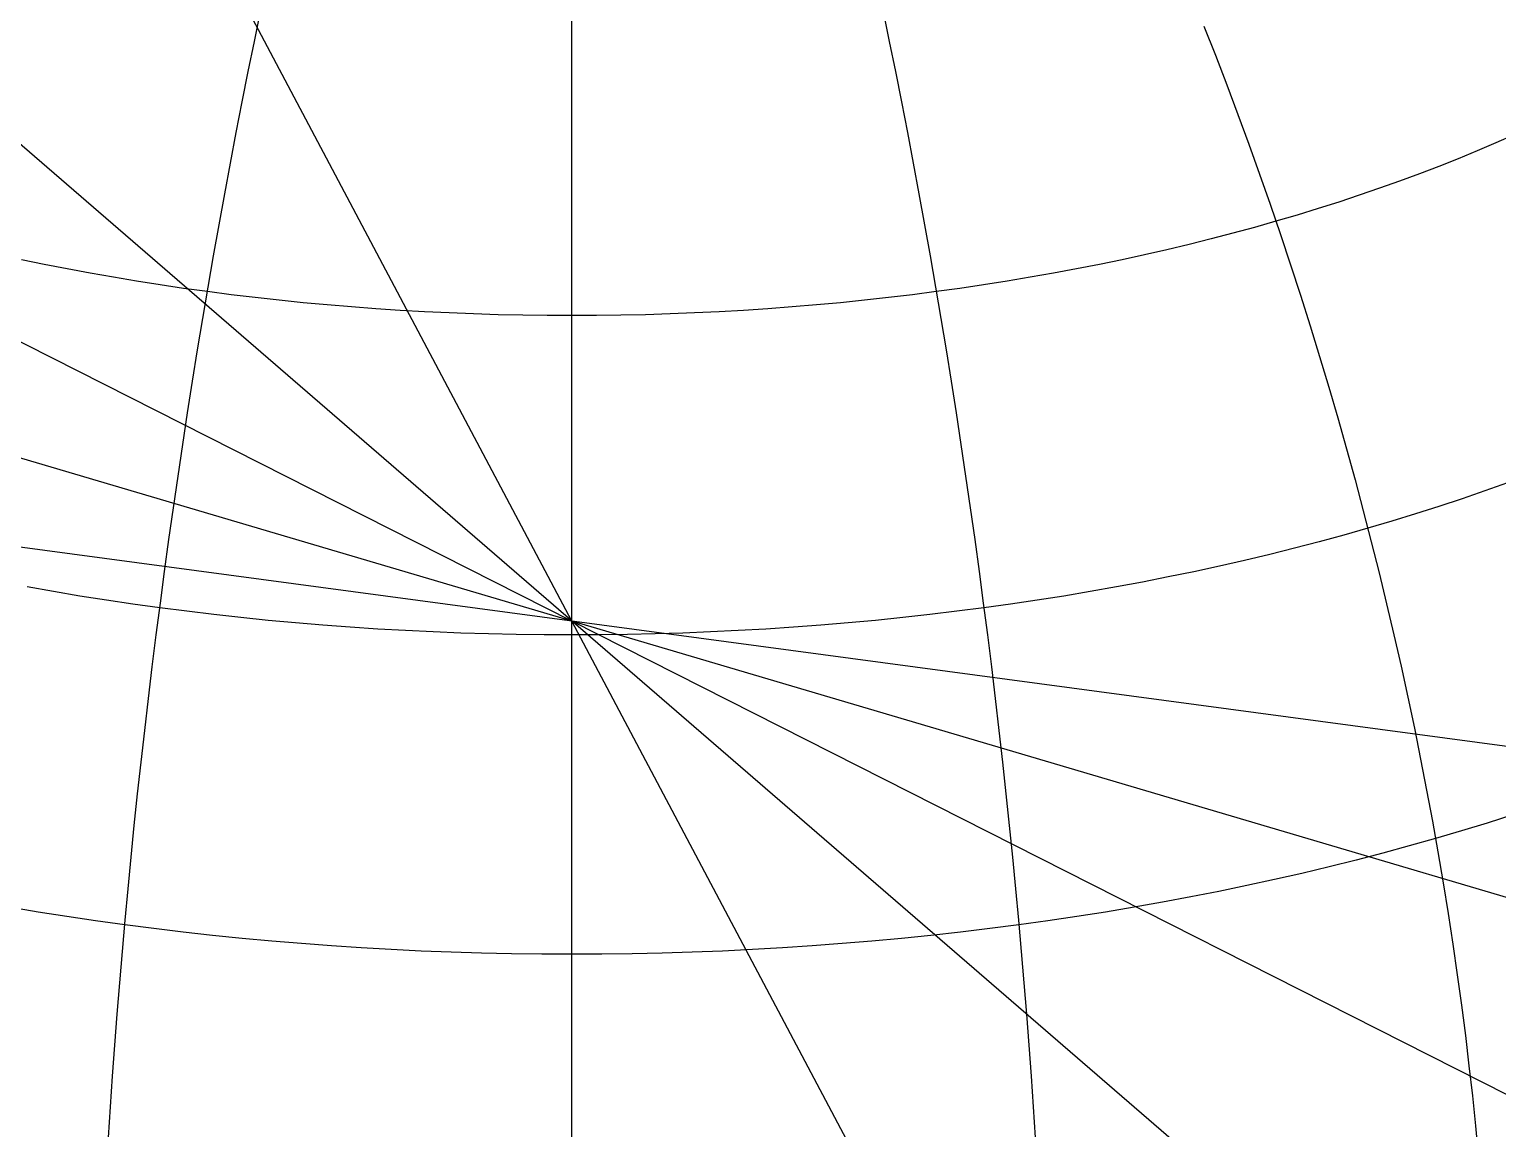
# Model space of a CAD drawing. Header units: millimetres. Extents: x -40 to 40, y -40 to 40.
# Drawn here: x -11.8 to 20.14, y -10.74 to 13.17 of the extents above; entities that cross this region are included whole.
import ezdxf

# ---------------------------------------------------------------- set-up
doc = ezdxf.new("R2010")
doc.units = ezdxf.units.MM
doc.layers.add('CUT_OUTER', color=1, linetype='Continuous')
doc.layers.add('ENGRAVE_FINE', color=8, linetype='Continuous')

msp = doc.modelspace()

# ---------------------------------------------------------------- linework, layer by layer
at = {"layer": 'CUT_OUTER'}
msp.add_circle((0, 0), 40, dxfattribs=at)
at = {"layer": 'ENGRAVE_FINE'}
for points in [[(10.3527, -19.2293), (-10.3516, 19.8318)], [(19.999, -16.978), (-19.9994, 17.583)], [(26.1861, 0), (26.3687, -0.653), (26.5433, -1.3058), (26.7098, -1.9582), (26.8681, -2.61), (27.0182, -3.2611), (27.1602, -3.9111), (27.2938, -4.5599), (27.4191, -5.2074), (27.5361, -5.8532), (27.6447, -6.4973), (27.7449, -7.1394), (27.8366, -7.7793), (27.9198, -8.4169), (27.9946, -9.0519), (28.0608, -9.6841), (28.1184, -10.3134), (28.1675, -10.9395), (28.208, -11.5624), (28.24, -12.1816), (28.2633, -12.7972), (28.278, -13.4089), (28.2841, -14.0165), (-28.2816, 14.6198)], [(-10.0814, -10.9328), (-10.0388, -10.2657), (-9.9931, -9.5955), (-9.9443, -8.9224), (-9.8926, -8.2465), (-9.8378, -7.5682), (-9.78, -6.8875), (-9.7193, -6.2048), (-9.6556, -5.5201), (-9.5889, -4.8338), (-9.5193, -4.146), (-9.4469, -3.4569), (-9.3715, -2.7668), (-9.2933, -2.0758), (-9.2123, -1.3842), (-9.1284, -0.6922), (-9.0418, 0), (-8.9524, 0.6922), (-8.8603, 1.3842), (-8.7655, 2.0758), (-8.668, 2.7668), (-8.5679, 3.4569), (-8.4652, 4.146), (-8.3599, 4.8338), (-8.252, 5.5201), (-8.1417, 6.2048), (-8.0288, 6.8875), (-7.9135, 7.5682), (-7.7958, 8.2465), (-7.6758, 8.9224), (-7.5533, 9.5955), (-7.4286, 10.2657), (-7.3016, 10.9328), (-7.1724, 11.5965), (-7.0411, 12.2567), (-6.9075, 12.9132), (-6.7719, 13.5658)], [(0, -11.0255), (0, -10.3528), (0, -9.6769), (0, -8.998), (0, -8.3165), (0, -7.6324), (0, -6.9459), (0, -6.2574), (0, -5.5669), (0, -4.8748), (0, -4.1811), (0, -3.4862), (0, -2.7903), (0, -2.0934), (0, -1.396), (0, -0.6981), (0, 0), (0, 0.6981), (0, 1.396), (0, 2.0934), (0, 2.7903), (0, 3.4862), (0, 4.1811), (0, 4.8748), (0, 5.5669), (0, 6.2574), (0, 6.9459), (0, 7.6324), (0, 8.3165), (0, 8.998), (0, 9.6769), (0, 10.3528), (0, 11.0255), (0, 11.6949), (0, 12.3607), (0, 13.0227), (0, 13.6808)], [(6.7719, 13.5658), (6.9075, 12.9132), (7.0411, 12.2567), (7.1724, 11.5965), (7.3016, 10.9328), (7.4286, 10.2657), (7.5533, 9.5955), (7.6758, 8.9224), (7.7958, 8.2465), (7.9135, 7.5682), (8.0288, 6.8875), (8.1417, 6.2048), (8.252, 5.5201), (8.3599, 4.8338), (8.4652, 4.146), (8.5679, 3.4569), (8.668, 2.7668), (8.7655, 2.0758), (8.8603, 1.3842), (8.9524, 0.6922), (9.0418, 0)], [(13.7506, 13.2464), (14.002, 12.6092), (14.2491, 11.9682), (14.4918, 11.3235), (14.7302, 10.6754), (14.9641, 10.024), (15.1934, 9.3696), (15.418, 8.7123), (15.638, 8.0524), (15.8532, 7.39), (16.0636, 6.7254), (16.2691, 6.0587), (16.4697, 5.3902), (16.6652, 4.72), (16.8556, 4.0484), (17.0409, 3.3755), (17.221, 2.7017), (17.3959, 2.027), (17.5655, 1.3517), (17.7297, 0.6759), (17.8885, 0)], [(20.5034, 10.8812), (20.1028, 10.704), (19.6962, 10.5303), (19.2835, 10.3602), (18.865, 10.1938), (18.4407, 10.031), (18.0108, 9.872), (17.5754, 9.7167), (17.1347, 9.5652), (16.6887, 9.4176), (16.2377, 9.274), (15.7817, 9.1343), (15.3209, 8.9985), (14.8554, 8.8669), (14.3854, 8.7393), (13.9111, 8.6158), (13.4325, 8.4965), (12.9498, 8.3814), (12.4631, 8.2705), (11.9727, 8.1639), (11.4786, 8.0615), (10.981, 7.9635), (10.4801, 7.8699), (9.976, 7.7806), (9.4688, 7.6958), (8.9588, 7.6154), (8.446, 7.5394), (7.9307, 7.468), (7.4129, 7.401), (6.8929, 7.3386), (6.3708, 7.2807), (5.8467, 7.2274), (5.3209, 7.1787), (4.7934, 7.1346), (4.2645, 7.095), (3.7343, 7.0601), (3.2029, 7.0299), (2.6706, 7.0042), (2.1375, 6.9832), (1.6037, 6.9669), (1.0694, 6.9553), (0.5348, 6.9483), (0, 6.9459), (-0.5348, 6.9483), (-1.0694, 6.9553), (-1.6037, 6.9669), (-2.1375, 6.9832), (-2.6706, 7.0042), (-3.2029, 7.0299), (-3.7343, 7.0601), (-4.2645, 7.095), (-4.7934, 7.1346), (-5.3209, 7.1787), (-5.8467, 7.2274), (-6.3708, 7.2807), (-6.8929, 7.3386), (-7.4129, 7.401), (-7.9307, 7.468), (-8.446, 7.5394), (-8.9588, 7.6154), (-9.4688, 7.6958), (-9.976, 7.7806), (-10.4801, 7.8699), (-10.981, 7.9635), (-11.4786, 8.0615), (-11.9727, 8.1639)], [(33.282, 0), (33.4446, -0.6293), (33.597, -1.2583), (33.7392, -1.887), (33.8711, -2.5151), (33.9927, -3.1424), (34.104, -3.7688), (34.2048, -4.3941), (34.2952, -5.018), (34.3752, -5.6403), (34.4447, -6.261), (34.5038, -6.8797), (34.5523, -7.4964), (34.5903, -8.1107), (34.6177, -8.7226), (34.6346, -9.3319), (34.641, -9.9382), (-34.6368, 10.5416)], [(38.2128, 0), (38.3066, -0.6113), (38.3888, -1.2224), (38.4592, -1.8331), (38.518, -2.4433), (38.565, -3.0527), (38.6003, -3.6612), (38.6238, -4.2686), (38.6356, -4.8746), (-38.6356, 5.4792)], [(20.3615, 3.3079), (19.8693, 3.1324), (19.371, 2.9612), (18.8668, 2.7943), (18.3569, 2.6319), (17.8414, 2.4739), (17.3205, 2.3205), (16.7943, 2.1717), (16.263, 2.0274), (15.7267, 1.8878), (15.1856, 1.7529), (14.6399, 1.6228), (14.0898, 1.4974), (13.5353, 1.3769), (12.9768, 1.2612), (12.4142, 1.1504), (11.8479, 1.0446), (11.278, 0.9436), (10.7047, 0.8477), (10.1281, 0.7568), (9.5484, 0.671), (8.9658, 0.5902), (8.3804, 0.5145), (7.7925, 0.4439), (7.2023, 0.3785), (6.6098, 0.3182), (6.0153, 0.2631), (5.419, 0.2132), (4.8211, 0.1686), (4.2217, 0.1291), (3.621, 0.0949), (3.0192, 0.0659), (2.4164, 0.0422), (1.813, 0.0237), (1.209, 0.0106), (0.6046, 0.0026), (0, 0), (-0.6046, 0.0026), (-1.209, 0.0106), (-1.813, 0.0237), (-2.4164, 0.0422), (-3.0192, 0.0659), (-3.621, 0.0949), (-4.2217, 0.1291), (-4.8211, 0.1686), (-5.419, 0.2132), (-6.0153, 0.2631), (-6.6098, 0.3182), (-7.2023, 0.3785), (-7.7925, 0.4439), (-8.3804, 0.5145), (-8.9658, 0.5902), (-9.5484, 0.671), (-10.1281, 0.7568), (-10.7047, 0.8477), (-11.278, 0.9436), (-11.8479, 1.0446)], [(9.0418, 0), (9.1284, -0.6922), (9.2123, -1.3842), (9.2933, -2.0758), (9.3715, -2.7668), (9.4469, -3.4569), (9.5193, -4.146), (9.5889, -4.8338), (9.6556, -5.5201), (9.7193, -6.2048), (9.78, -6.8875), (9.8378, -7.5682), (9.8926, -8.2465), (9.9443, -8.9224), (9.9931, -9.5955), (10.0388, -10.2657), (10.0814, -10.9328)], [(17.8885, 0), (18.0419, -0.6759), (18.1898, -1.3517), (18.3321, -2.027), (18.4689, -2.7017), (18.6, -3.3755), (18.7255, -4.0484), (18.8452, -4.72), (18.9593, -5.3902), (19.0675, -6.0587), (19.1699, -6.7254), (19.2665, -7.39), (19.3573, -8.0524), (19.4421, -8.7123), (19.521, -9.3696), (19.594, -10.024), (19.6609, -10.6754), (19.722, -11.3235)], [(20.4717, -3.9139), (19.9184, -4.0902), (19.3591, -4.2616), (18.7939, -4.428), (18.2229, -4.5895), (17.6464, -4.7461), (17.0645, -4.8975), (16.4774, -5.0439), (15.8853, -5.1851), (15.2883, -5.3211), (14.6867, -5.4519), (14.0806, -5.5774), (13.4702, -5.6976), (12.8558, -5.8125), (12.2374, -5.922), (11.6152, -6.0261), (10.9896, -6.1247), (10.3606, -6.2179), (9.7284, -6.3055), (9.0933, -6.3877), (8.4554, -6.4642), (7.8149, -6.5352), (7.1721, -6.6006), (6.527, -6.6604), (5.88, -6.7145), (5.2312, -6.763), (4.5808, -6.8058), (3.929, -6.843), (3.276, -6.8744), (2.622, -6.9001), (1.9672, -6.9202), (1.3118, -6.9345), (0.656, -6.9431), (0, -6.9459), (-0.656, -6.9431), (-1.3118, -6.9345), (-1.9672, -6.9202), (-2.622, -6.9001), (-3.276, -6.8744), (-3.929, -6.843), (-4.5808, -6.8058), (-5.2312, -6.763), (-5.88, -6.7145), (-6.527, -6.6604), (-7.1721, -6.6006), (-7.8149, -6.5352), (-8.4554, -6.4642), (-9.0933, -6.3877), (-9.7284, -6.3055), (-10.3606, -6.2179), (-10.9896, -6.1247), (-11.6152, -6.0261), (-12.2374, -5.922)]]:
    msp.add_lwpolyline(points, dxfattribs=at)

doc.saveas('drawing.dxf')
